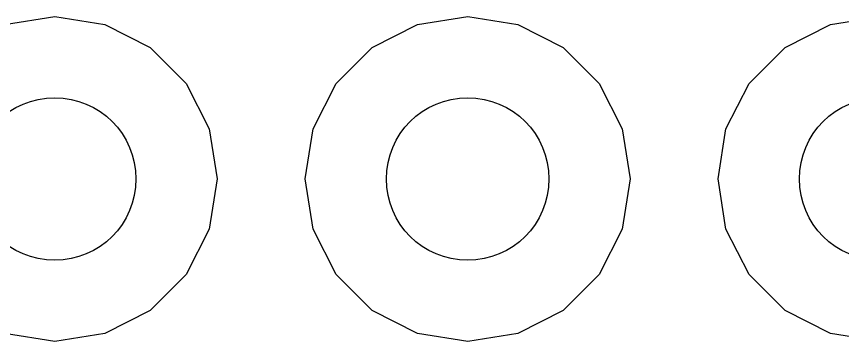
# Model space of a CAD drawing. Header units: millimetres. Extents: x -3894 to -3474, y -291 to 6.
# Drawn here: x -3721.028 to -3718.996, y -97.137 to -96.337 of the extents above; entities that cross this region are included whole.
import ezdxf

# ---------------------------------------------------------------- set-up
doc = ezdxf.new("R2010")
doc.units = ezdxf.units.MM
doc.layers.add('BLACK', color=7, linetype='Continuous')

msp = doc.modelspace()

# ---------------------------------------------------------------- linework, layer by layer
at = {"layer": 'BLACK', "linetype": 'Continuous'}
for p, q in [((-3721.0578, -96.3564), (-3720.9341, -96.3368)), ((-3720.9341, -96.3368), (-3720.8105, -96.3564)), ((-3720.0418, -96.3564), (-3719.9181, -96.3368)), ((-3719.9181, -96.3368), (-3719.7945, -96.3564)), ((-3719.0258, -96.3564), (-3718.9021, -96.3368)), ((-3720.8105, -96.3564), (-3720.699, -96.4132)), ((-3720.1533, -96.4132), (-3720.0418, -96.3564)), ((-3719.7945, -96.3564), (-3719.683, -96.4132)), ((-3719.1373, -96.4132), (-3719.0258, -96.3564)), ((-3720.699, -96.4132), (-3720.6105, -96.5017)), ((-3720.2418, -96.5017), (-3720.1533, -96.4132)), ((-3719.683, -96.4132), (-3719.5945, -96.5017)), ((-3719.2258, -96.5017), (-3719.1373, -96.4132)), ((-3720.6105, -96.5017), (-3720.5537, -96.6132)), ((-3720.2986, -96.6132), (-3720.2418, -96.5017)), ((-3719.5945, -96.5017), (-3719.5377, -96.6132)), ((-3719.2826, -96.6132), (-3719.2258, -96.5017)), ((-3720.5537, -96.6132), (-3720.5341, -96.7368)), ((-3720.3181, -96.7368), (-3720.2986, -96.6132)), ((-3719.5377, -96.6132), (-3719.5181, -96.7368)), ((-3719.3021, -96.7368), (-3719.2826, -96.6132)), ((-3720.5341, -96.7368), (-3720.5537, -96.8604)), ((-3720.2986, -96.8604), (-3720.3181, -96.7368)), ((-3719.5181, -96.7368), (-3719.5377, -96.8604)), ((-3719.2826, -96.8604), (-3719.3021, -96.7368)), ((-3720.5537, -96.8604), (-3720.6105, -96.9719)), ((-3720.2418, -96.9719), (-3720.2986, -96.8604)), ((-3719.5377, -96.8604), (-3719.5945, -96.9719)), ((-3719.2258, -96.9719), (-3719.2826, -96.8604)), ((-3720.6105, -96.9719), (-3720.699, -97.0604)), ((-3720.1533, -97.0604), (-3720.2418, -96.9719)), ((-3719.5945, -96.9719), (-3719.683, -97.0604)), ((-3719.1373, -97.0604), (-3719.2258, -96.9719)), ((-3720.699, -97.0604), (-3720.8105, -97.1172)), ((-3720.0418, -97.1172), (-3720.1533, -97.0604)), ((-3719.683, -97.0604), (-3719.7945, -97.1172)), ((-3719.0258, -97.1172), (-3719.1373, -97.0604)), ((-3720.9341, -97.1368), (-3721.0578, -97.1172)), ((-3720.8105, -97.1172), (-3720.9341, -97.1368)), ((-3719.9181, -97.1368), (-3720.0418, -97.1172)), ((-3719.7945, -97.1172), (-3719.9181, -97.1368)), ((-3718.9021, -97.1368), (-3719.0258, -97.1172))]:
    msp.add_line(p, q, dxfattribs=at)
at = {"layer": 'BLACK'}
for centre in [(-3720.9341, -96.7368), (-3719.9181, -96.7368), (-3718.9021, -96.7368)]:
    msp.add_circle(centre, 0.2, dxfattribs=at)

doc.saveas('drawing.dxf')
